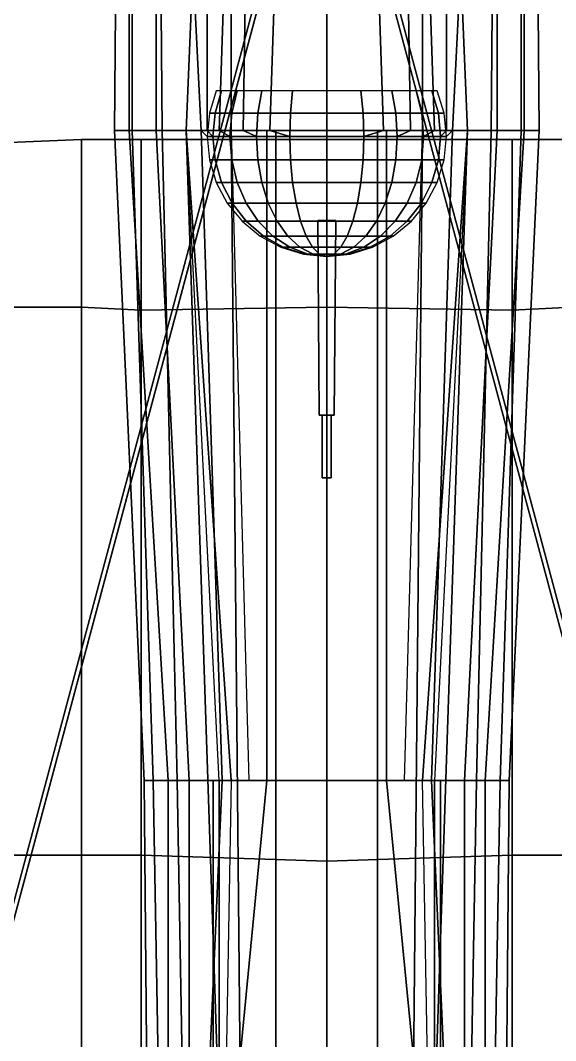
# Model space of a CAD drawing. Header units: millimetres. Extents: x -8.6 to 8.6, y -6.3 to 27.7.
# Drawn here: x -1.024 to 0.765, y 0.031 to 3.438 of the extents above; entities that cross this region are included whole.
import ezdxf

# ---------------------------------------------------------------- set-up
doc = ezdxf.new("R2010")
doc.units = ezdxf.units.MM
for name, color, linetype in [('guns', 1, 'Continuous'), ('hull_addons', 6, 'Continuous'), ('turret', 2, 'Continuous'), ('wing1', 5, 'Continuous'), ('wing2', 5, 'Continuous')]:
    doc.layers.add(name, color=color, linetype=linetype)

msp = doc.modelspace()

# ---------------------------------------------------------------- linework, layer by layer
for points in [[(-2.4529, -4.7558, 1.5292), (-2.4384, -4.7596, 1.5378), (0.0048, 4.3585, 1.7787), (-0.0097, 4.3626, 1.77)], [(-2.4384, -4.7596, 1.5205), (-2.4529, -4.7558, 1.5292), (-0.0097, 4.3626, 1.77), (0.0049, 4.3589, 1.7613)], [(2.3851, -4.522, 1.5205), (2.3707, -4.5261, 1.5292), (-0.0097, 4.3574, 1.77), (0.0048, 4.3615, 1.7613)], [(2.3707, -4.5261, 1.5292), (2.3852, -4.5224, 1.5378), (0.0049, 4.3611, 1.7787), (-0.0097, 4.3574, 1.77)], [(2.3852, -4.5224, 1.5378), (2.3851, -4.522, 1.5205), (0.0048, 4.3615, 1.7613), (0.0049, 4.3611, 1.7787)], [(-2.4384, -4.7596, 1.5378), (-2.4384, -4.7596, 1.5205), (0.0049, 4.3589, 1.7613), (0.0048, 4.3585, 1.7787)], [(-0.71, 3.07, -0.14), (-0.71, 3.07, -0.02), (-0.7, 4.27, -0.05), (-0.7, 4.27, -0.17)], [(-0.71, 3.07, -0.02), (-0.65, 3.07, 0.36), (-0.65, 4.27, 0.14), (-0.7, 4.27, -0.05)], [(-0.66, 3.07, -0.35), (-0.71, 3.07, -0.14), (-0.7, 4.27, -0.17), (-0.66, 4.27, -0.38)], [(-0.57, 3.07, -0.53), (-0.66, 3.07, -0.35), (-0.66, 4.27, -0.38), (-0.57, 4.27, -0.53)], [(-0.65, 3.07, 0.36), (-0.55, 3.07, 0.52), (-0.56, 4.27, 0.32), (-0.65, 4.27, 0.14)], [(-0.47, 3.07, -0.62), (-0.57, 3.07, -0.53), (-0.57, 4.27, -0.53), (-0.42, 4.27, -0.69)], [(-0.55, 3.07, 0.52), (-0.42, 3.07, 0.64), (-0.48, 4.27, 0.45), (-0.56, 4.27, 0.32)], [(-0.32, 3.07, -0.72), (-0.47, 3.07, -0.62), (-0.42, 4.27, -0.69), (-0.32, 4.27, -0.74)], [(0, 3.07, -0.72), (-0.32, 3.07, -0.72), (-0.32, 4.27, -0.74), (0, 4.27, -0.74)], [(0, 4.27, -0.74), (0.32, 4.27, -0.74), (0.32, 3.07, -0.72), (0, 3.07, -0.72)], [(0.32, 4.27, -0.74), (0.42, 4.27, -0.69), (0.47, 3.07, -0.62), (0.32, 3.07, -0.72)], [(0.56, 4.27, 0.32), (0.48, 4.27, 0.45), (0.42, 3.07, 0.64), (0.55, 3.07, 0.52)], [(0.42, 4.27, -0.69), (0.57, 4.27, -0.53), (0.57, 3.07, -0.53), (0.47, 3.07, -0.62)], [(0.65, 4.27, 0.14), (0.56, 4.27, 0.32), (0.55, 3.07, 0.52), (0.65, 3.07, 0.36)], [(0.57, 4.27, -0.53), (0.66, 4.27, -0.38), (0.66, 3.07, -0.35), (0.57, 3.07, -0.53)], [(0.7, 4.27, -0.05), (0.65, 4.27, 0.14), (0.65, 3.07, 0.36), (0.71, 3.07, -0.02)], [(0.66, 4.27, -0.38), (0.7, 4.27, -0.17), (0.71, 3.07, -0.14), (0.66, 3.07, -0.35)], [(0.7, 4.27, -0.17), (0.7, 4.27, -0.05), (0.71, 3.07, -0.02), (0.71, 3.07, -0.14)], [(-0.61, 0.9, 0.22), (-0.58, 0.9, 0.33), (-0.65, 3.07, 0.36), (-0.71, 3.07, -0.02)], [(-0.61, 0.9, -0.15), (-0.61, 0.9, 0.22), (-0.71, 3.07, -0.02), (-0.71, 3.07, -0.14)], [(-0.53, 0.9, -0.25), (-0.61, 0.9, -0.15), (-0.71, 3.07, -0.14), (-0.66, 3.07, -0.35)], [(-0.46, 0.9, -0.36), (-0.53, 0.9, -0.25), (-0.66, 3.07, -0.35), (-0.57, 3.07, -0.53)], [(-0.58, 0.9, 0.33), (-0.5, 0.9, 0.45), (-0.55, 3.07, 0.52), (-0.65, 3.07, 0.36)], [(-0.32, 0.9, -0.44), (-0.46, 0.9, -0.36), (-0.57, 3.07, -0.53), (-0.47, 3.07, -0.62)], [(-0.5, 0.9, 0.45), (-0.35, 0.9, 0.61), (-0.42, 3.07, 0.64), (-0.55, 3.07, 0.52)], [(-0.26, 0.9, -0.52), (-0.32, 0.9, -0.44), (-0.47, 3.07, -0.62), (-0.32, 3.07, -0.72)], [(-0.2, 3.07, 0.67), (-0.42, 3.07, 0.64), (-0.35, 0.9, 0.61), (-0.2, 0.9, 0.67)], [(0, 3.07, 0.71), (-0.2, 3.07, 0.67), (-0.2, 0.9, 0.67), (0, 0.9, 0.71)], [(0, 0.9, 0.71), (0.2, 0.9, 0.67), (0.2, 3.07, 0.67), (0, 3.07, 0.71)], [(0.2, 0.9, 0.67), (0.35, 0.9, 0.61), (0.42, 3.07, 0.64), (0.2, 3.07, 0.67)], [(0.32, 3.07, -0.72), (0.47, 3.07, -0.62), (0.32, 0.9, -0.44), (0.26, 0.9, -0.52)], [(0.47, 3.07, -0.62), (0.57, 3.07, -0.53), (0.46, 0.9, -0.36), (0.32, 0.9, -0.44)], [(0.55, 3.07, 0.52), (0.42, 3.07, 0.64), (0.35, 0.9, 0.61), (0.5, 0.9, 0.45)], [(0.57, 3.07, -0.53), (0.66, 3.07, -0.35), (0.53, 0.9, -0.25), (0.46, 0.9, -0.36)], [(0.65, 3.07, 0.36), (0.55, 3.07, 0.52), (0.5, 0.9, 0.45), (0.58, 0.9, 0.33)], [(0.66, 3.07, -0.35), (0.71, 3.07, -0.14), (0.61, 0.9, -0.15), (0.53, 0.9, -0.25)], [(0.71, 3.07, -0.02), (0.65, 3.07, 0.36), (0.58, 0.9, 0.33), (0.61, 0.9, 0.22)], [(0.71, 3.07, -0.14), (0.71, 3.07, -0.02), (0.61, 0.9, 0.22), (0.61, 0.9, -0.15)], [(-0.53, -0.23, -0.21), (-0.6, -0.23), (-0.61, 0.9, -0.15), (-0.53, 0.9, -0.25)], [(-0.6, -0.23), (-0.6, -0.23, 0.18), (-0.61, 0.9, 0.22), (-0.61, 0.9, -0.15)], [(-0.6, -0.23, 0.18), (-0.56, -0.23, 0.3), (-0.58, 0.9, 0.33), (-0.61, 0.9, 0.22)], [(-0.56, -0.23, 0.3), (-0.48, -0.23, 0.45), (-0.5, 0.9, 0.45), (-0.58, 0.9, 0.33)], [(-0.46, -0.23, -0.3), (-0.53, -0.23, -0.21), (-0.53, 0.9, -0.25), (-0.46, 0.9, -0.36)], [(-0.48, -0.23, 0.45), (-0.4, -0.23, 0.53), (-0.35, 0.9, 0.61), (-0.5, 0.9, 0.45)], [(-0.34, -0.23, -0.42), (-0.46, -0.23, -0.3), (-0.46, 0.9, -0.36), (-0.32, 0.9, -0.44)], [(-0.2, 0.9, 0.67), (-0.35, 0.9, 0.61), (-0.4, -0.23, 0.53), (-0.31, -0.23, 0.59)], [(0, 0.9, 0.71), (-0.2, 0.9, 0.67), (-0.31, -0.23, 0.59), (0, -0.23, 0.59)], [(0, -0.23, 0.59), (0.31, -0.23, 0.59), (0.2, 0.9, 0.67), (0, 0.9, 0.71)], [(0.31, -0.23, 0.59), (0.4, -0.23, 0.53), (0.35, 0.9, 0.61), (0.2, 0.9, 0.67)], [(0.32, 0.9, -0.44), (0.46, 0.9, -0.36), (0.46, -0.23, -0.3), (0.34, -0.23, -0.42)], [(0.5, 0.9, 0.45), (0.35, 0.9, 0.61), (0.4, -0.23, 0.53), (0.48, -0.23, 0.45)], [(0.46, 0.9, -0.36), (0.53, 0.9, -0.25), (0.53, -0.23, -0.21), (0.46, -0.23, -0.3)], [(0.58, 0.9, 0.33), (0.5, 0.9, 0.45), (0.48, -0.23, 0.45), (0.56, -0.23, 0.3)], [(0.53, 0.9, -0.25), (0.61, 0.9, -0.15), (0.6, -0.23), (0.53, -0.23, -0.21)], [(0.61, 0.9, 0.22), (0.58, 0.9, 0.33), (0.56, -0.23, 0.3), (0.6, -0.23, 0.18)], [(0.61, 0.9, -0.15), (0.61, 0.9, 0.22), (0.6, -0.23, 0.18), (0.6, -0.23)]]:
    msp.add_3dface(points)
at = {"layer": 'guns'}
for points in [[(0, 2.12, 0.785), (-0.025, 2.12, 0.81), (-0.03, 2.77, 0.81), (0, 2.77, 0.78)], [(-0.025, 2.12, 0.81), (0, 2.12, 0.835), (0, 2.77, 0.84), (-0.03, 2.77, 0.81)], [(0.025, 2.12, 0.81), (0, 2.12, 0.785), (0, 2.77, 0.78), (0.03, 2.77, 0.81)], [(0, 2.12, 0.835), (0.025, 2.12, 0.81), (0.03, 2.77, 0.81), (0, 2.77, 0.84)], [(0, 2.12, 0.835), (-0.025, 2.12, 0.81), (0, 2.12, 0.785), (0.025, 2.12, 0.81)], [(0, 2.12, 0.835), (-0.015, 2.12, 0.82), (-0.015, 1.91, 0.82), (0, 1.91, 0.835)], [(-0.015, 2.12, 0.82), (0, 2.12, 0.805), (0, 1.91, 0.805), (-0.015, 1.91, 0.82)], [(0.015, 2.12, 0.82), (0, 2.12, 0.835), (0, 1.91, 0.835), (0.015, 1.91, 0.82)], [(0, 2.12, 0.805), (0.015, 2.12, 0.82), (0.015, 1.91, 0.82), (0, 1.91, 0.805)], [(0, 1.91, 0.835), (-0.015, 1.91, 0.82), (0, 1.91, 0.805), (0.015, 1.91, 0.82)]]:
    msp.add_3dface(points, dxfattribs=at)
at = {"layer": 'hull_addons'}
for points in [[(-0.4, 4.27, 0.67), (-0.48, 4.27, 0.45), (-0.42, 3.07, 0.47), (-0.4, 3.07, 0.72)], [(-0.32, 4.27, 0.89), (-0.4, 4.27, 0.67), (-0.4, 3.07, 0.72), (-0.36, 3.07, 0.83)], [(-0.26, 4.27, 0.95), (-0.32, 4.27, 0.89), (-0.36, 3.07, 0.83), (-0.28, 3.07, 0.96)], [(-0.15, 4.27, 0.99), (-0.26, 4.27, 0.95), (-0.28, 3.07, 0.96), (-0.19, 3.07, 1.01)], [(0, 4.27, 1), (-0.15, 4.27, 0.99), (-0.19, 3.07, 1.01), (0, 3.07, 1.06)], [(0, 3.07, 1.06), (0.19, 3.07, 1.01), (0.15, 4.27, 0.99), (0, 4.27, 1)], [(0.19, 3.07, 1.01), (0.28, 3.07, 0.96), (0.26, 4.27, 0.95), (0.15, 4.27, 0.99)], [(0.28, 3.07, 0.96), (0.36, 3.07, 0.83), (0.32, 4.27, 0.89), (0.26, 4.27, 0.95)], [(0.36, 3.07, 0.83), (0.4, 3.07, 0.72), (0.4, 4.27, 0.67), (0.32, 4.27, 0.89)], [(0.4, 3.07, 0.72), (0.42, 3.07, 0.47), (0.48, 4.27, 0.45), (0.4, 4.27, 0.67)], [(-0.33, -1.13, -0.67), (-0.36, -1.13, -0.5), (-0.36, 0.9, -0.5), (-0.47, 3.07, -0.62)], [(-0.28, -1.13, -0.71), (-0.33, -1.13, -0.67), (-0.47, 3.07, -0.62), (-0.32, 3.07, -0.72)], [(-0.4, 3.07, 0.72), (-0.42, 3.07, 0.47), (-0.4, 3.05, 0.65), (-0.3804, 3.05, 0.7736)], [(-0.36, 3.07, 0.83), (-0.4, 3.07, 0.72), (-0.3804, 3.05, 0.7736), (-0.3236, 3.05, 0.8851)], [(-0.28, 3.07, 0.96), (-0.36, 3.07, 0.83), (-0.3236, 3.05, 0.8851), (-0.2351, 3.05, 0.9736)], [(-0.17, -1.13, -0.72), (-0.28, -1.13, -0.71), (-0.32, 3.07, -0.72), (-0.17, 3.07, -0.72)], [(-0.19, 3.07, 1.01), (-0.28, 3.07, 0.96), (-0.2351, 3.05, 0.9736), (-0.1236, 3.05, 1.0304)], [(0, 3.07, 1.06), (-0.19, 3.07, 1.01), (-0.1236, 3.05, 1.0304), (0, 3.05, 1.05)], [(-0.17, 3.07, -0.72), (0.17, 3.07, -0.72), (0.17, -1.13, -0.72), (-0.17, -1.13, -0.72)], [(0, 3.05, 1.05), (0.1236, 3.05, 1.0304), (0.19, 3.07, 1.01), (0, 3.07, 1.06)], [(0.1236, 3.05, 1.0304), (0.2351, 3.05, 0.9736), (0.28, 3.07, 0.96), (0.19, 3.07, 1.01)], [(0.17, 3.07, -0.72), (0.32, 3.07, -0.72), (0.28, -1.13, -0.71), (0.17, -1.13, -0.72)], [(0.2351, 3.05, 0.9736), (0.3236, 3.05, 0.8851), (0.36, 3.07, 0.83), (0.28, 3.07, 0.96)], [(0.32, 3.07, -0.72), (0.47, 3.07, -0.62), (0.33, -1.13, -0.67), (0.28, -1.13, -0.71)], [(0.3236, 3.05, 0.8851), (0.3804, 3.05, 0.7736), (0.4, 3.07, 0.72), (0.36, 3.07, 0.83)], [(0.47, 3.07, -0.62), (0.36, 0.9, -0.5), (0.36, -1.13, -0.5), (0.33, -1.13, -0.67)], [(0.3804, 3.05, 0.7736), (0.4, 3.05, 0.65), (0.42, 3.07, 0.47), (0.4, 3.07, 0.72)], [(-0.38, -1.13, -0.43), (-0.46, -1.13, -0.3), (-0.46, 0.9, -0.3), (-0.38, 0.9, -0.43)], [(-0.36, -1.13, -0.5), (-0.38, -1.13, -0.43), (-0.38, 0.9, -0.43), (-0.36, 0.9, -0.5)], [(0.36, 0.9, -0.5), (0.38, 0.9, -0.43), (0.38, -1.13, -0.43), (0.36, -1.13, -0.5)], [(0.38, 0.9, -0.43), (0.46, 0.9, -0.3), (0.46, -1.13, -0.3), (0.38, -1.13, -0.43)]]:
    msp.add_3dface(points, dxfattribs=at)
at = {"layer": 'turret'}
for points in [[(-0.3696, 3.2031, 0.65), (-0.3923, 3.128, 0.65), (-0.3731, 3.128, 0.7712), (-0.3515, 3.2031, 0.7642)], [(-0.3515, 3.2031, 0.7642), (-0.3731, 3.128, 0.7712), (-0.3174, 3.128, 0.8806), (-0.299, 3.2031, 0.8672)], [(-0.299, 3.2031, 0.8672), (-0.3174, 3.128, 0.8806), (-0.2306, 3.128, 0.9674), (-0.2172, 3.2031, 0.949)], [(-0.2172, 3.2031, 0.949), (-0.2306, 3.128, 0.9674), (-0.1212, 3.128, 1.0231), (-0.1142, 3.2031, 1.0015)], [(-0.1142, 3.2031, 1.0015), (-0.1212, 3.128, 1.0231), (0, 3.128, 1.0423), (0, 3.2031, 1.0196)], [(0, 3.2031, 1.0196), (0, 3.128, 1.0423), (0.1212, 3.128, 1.0231), (0.1142, 3.2031, 1.0015)], [(0.1142, 3.2031, 1.0015), (0.1212, 3.128, 1.0231), (0.2306, 3.128, 0.9674), (0.2172, 3.2031, 0.949)], [(0.2172, 3.2031, 0.949), (0.2306, 3.128, 0.9674), (0.3174, 3.128, 0.8806), (0.299, 3.2031, 0.8672)], [(0.299, 3.2031, 0.8672), (0.3174, 3.128, 0.8806), (0.3731, 3.128, 0.7712), (0.3515, 3.2031, 0.7642)], [(0.3515, 3.2031, 0.7642), (0.3731, 3.128, 0.7712), (0.3923, 3.128, 0.65), (0.3696, 3.2031, 0.65)], [(-0.3923, 3.128, 0.65), (-0.4, 3.05, 0.65), (-0.3804, 3.05, 0.7736), (-0.3731, 3.128, 0.7712)], [(-0.3731, 3.128, 0.7712), (-0.3804, 3.05, 0.7736), (-0.3236, 3.05, 0.8851), (-0.3174, 3.128, 0.8806)], [(-0.3174, 3.128, 0.8806), (-0.3236, 3.05, 0.8851), (-0.2351, 3.05, 0.9736), (-0.2306, 3.128, 0.9674)], [(-0.2306, 3.128, 0.9674), (-0.2351, 3.05, 0.9736), (-0.1236, 3.05, 1.0304), (-0.1212, 3.128, 1.0231)], [(-0.1212, 3.128, 1.0231), (-0.1236, 3.05, 1.0304), (0, 3.05, 1.05), (0, 3.128, 1.0423)], [(0, 3.128, 1.0423), (0, 3.05, 1.05), (0.1236, 3.05, 1.0304), (0.1212, 3.128, 1.0231)], [(0.1212, 3.128, 1.0231), (0.1236, 3.05, 1.0304), (0.2351, 3.05, 0.9736), (0.2306, 3.128, 0.9674)], [(0.2306, 3.128, 0.9674), (0.2351, 3.05, 0.9736), (0.3236, 3.05, 0.8851), (0.3174, 3.128, 0.8806)], [(0.3174, 3.128, 0.8806), (0.3236, 3.05, 0.8851), (0.3804, 3.05, 0.7736), (0.3731, 3.128, 0.7712)], [(0.3731, 3.128, 0.7712), (0.3804, 3.05, 0.7736), (0.4, 3.05, 0.65), (0.3923, 3.128, 0.65)], [(-0.4, 3.05, 0.65), (-0.3923, 2.972, 0.65), (-0.3731, 2.972, 0.7712), (-0.3804, 3.05, 0.7736)], [(-0.3804, 3.05, 0.7736), (-0.3731, 2.972, 0.7712), (-0.3174, 2.972, 0.8806), (-0.3236, 3.05, 0.8851)], [(-0.3236, 3.05, 0.8851), (-0.3174, 2.972, 0.8806), (-0.2306, 2.972, 0.9674), (-0.2351, 3.05, 0.9736)], [(-0.2351, 3.05, 0.9736), (-0.2306, 2.972, 0.9674), (-0.1212, 2.972, 1.0231), (-0.1236, 3.05, 1.0304)], [(-0.1236, 3.05, 1.0304), (-0.1212, 2.972, 1.0231), (0, 2.972, 1.0423), (0, 3.05, 1.05)], [(0, 3.05, 1.05), (0, 2.972, 1.0423), (0.1212, 2.972, 1.0231), (0.1236, 3.05, 1.0304)], [(0.1236, 3.05, 1.0304), (0.1212, 2.972, 1.0231), (0.2306, 2.972, 0.9674), (0.2351, 3.05, 0.9736)], [(0.2351, 3.05, 0.9736), (0.2306, 2.972, 0.9674), (0.3174, 2.972, 0.8806), (0.3236, 3.05, 0.8851)], [(0.3236, 3.05, 0.8851), (0.3174, 2.972, 0.8806), (0.3731, 2.972, 0.7712), (0.3804, 3.05, 0.7736)], [(0.3804, 3.05, 0.7736), (0.3731, 2.972, 0.7712), (0.3923, 2.972, 0.65), (0.4, 3.05, 0.65)], [(-0.3923, 2.972, 0.65), (-0.3696, 2.8969, 0.65), (-0.3515, 2.8969, 0.7642), (-0.3731, 2.972, 0.7712)], [(-0.3731, 2.972, 0.7712), (-0.3515, 2.8969, 0.7642), (-0.299, 2.8969, 0.8672), (-0.3174, 2.972, 0.8806)], [(-0.3174, 2.972, 0.8806), (-0.299, 2.8969, 0.8672), (-0.2172, 2.8969, 0.949), (-0.2306, 2.972, 0.9674)], [(-0.2306, 2.972, 0.9674), (-0.2172, 2.8969, 0.949), (-0.1142, 2.8969, 1.0015), (-0.1212, 2.972, 1.0231)], [(-0.1212, 2.972, 1.0231), (-0.1142, 2.8969, 1.0015), (0, 2.8969, 1.0196), (0, 2.972, 1.0423)], [(0, 2.972, 1.0423), (0, 2.8969, 1.0196), (0.1142, 2.8969, 1.0015), (0.1212, 2.972, 1.0231)], [(0.1212, 2.972, 1.0231), (0.1142, 2.8969, 1.0015), (0.2172, 2.8969, 0.949), (0.2306, 2.972, 0.9674)], [(0.2306, 2.972, 0.9674), (0.2172, 2.8969, 0.949), (0.299, 2.8969, 0.8672), (0.3174, 2.972, 0.8806)], [(0.3174, 2.972, 0.8806), (0.299, 2.8969, 0.8672), (0.3515, 2.8969, 0.7642), (0.3731, 2.972, 0.7712)], [(0.3731, 2.972, 0.7712), (0.3515, 2.8969, 0.7642), (0.3696, 2.8969, 0.65), (0.3923, 2.972, 0.65)], [(-0.3696, 2.8969, 0.65), (-0.3326, 2.8278, 0.65), (-0.3163, 2.8278, 0.7528), (-0.3515, 2.8969, 0.7642)], [(-0.3515, 2.8969, 0.7642), (-0.3163, 2.8278, 0.7528), (-0.2691, 2.8278, 0.8455), (-0.299, 2.8969, 0.8672)], [(-0.299, 2.8969, 0.8672), (-0.2691, 2.8278, 0.8455), (-0.1955, 2.8278, 0.9191), (-0.2172, 2.8969, 0.949)], [(-0.2172, 2.8969, 0.949), (-0.1955, 2.8278, 0.9191), (-0.1028, 2.8278, 0.9663), (-0.1142, 2.8969, 1.0015)], [(-0.1142, 2.8969, 1.0015), (-0.1028, 2.8278, 0.9663), (0, 2.8278, 0.9826), (0, 2.8969, 1.0196)], [(0, 2.8969, 1.0196), (0, 2.8278, 0.9826), (0.1028, 2.8278, 0.9663), (0.1142, 2.8969, 1.0015)], [(0.1142, 2.8969, 1.0015), (0.1028, 2.8278, 0.9663), (0.1955, 2.8278, 0.9191), (0.2172, 2.8969, 0.949)], [(0.2172, 2.8969, 0.949), (0.1955, 2.8278, 0.9191), (0.2691, 2.8278, 0.8455), (0.299, 2.8969, 0.8672)], [(0.299, 2.8969, 0.8672), (0.2691, 2.8278, 0.8455), (0.3163, 2.8278, 0.7528), (0.3515, 2.8969, 0.7642)], [(0.3515, 2.8969, 0.7642), (0.3163, 2.8278, 0.7528), (0.3326, 2.8278, 0.65), (0.3696, 2.8969, 0.65)], [(-0.3326, 2.8278, 0.65), (-0.2828, 2.7672, 0.65), (-0.269, 2.7672, 0.7374), (-0.3163, 2.8278, 0.7528)], [(-0.3163, 2.8278, 0.7528), (-0.269, 2.7672, 0.7374), (-0.2288, 2.7672, 0.8163), (-0.2691, 2.8278, 0.8455)], [(-0.2691, 2.8278, 0.8455), (-0.2288, 2.7672, 0.8163), (-0.1663, 2.7672, 0.8788), (-0.1955, 2.8278, 0.9191)], [(-0.1955, 2.8278, 0.9191), (-0.1663, 2.7672, 0.8788), (-0.0874, 2.7672, 0.919), (-0.1028, 2.8278, 0.9663)], [(-0.1028, 2.8278, 0.9663), (-0.0874, 2.7672, 0.919), (0, 2.7672, 0.9328), (0, 2.8278, 0.9826)], [(0, 2.8278, 0.9826), (0, 2.7672, 0.9328), (0.0874, 2.7672, 0.919), (0.1028, 2.8278, 0.9663)], [(0.1028, 2.8278, 0.9663), (0.0874, 2.7672, 0.919), (0.1663, 2.7672, 0.8788), (0.1955, 2.8278, 0.9191)], [(0.1955, 2.8278, 0.9191), (0.1663, 2.7672, 0.8788), (0.2288, 2.7672, 0.8163), (0.2691, 2.8278, 0.8455)], [(0.2691, 2.8278, 0.8455), (0.2288, 2.7672, 0.8163), (0.269, 2.7672, 0.7374), (0.3163, 2.8278, 0.7528)], [(0.3163, 2.8278, 0.7528), (0.269, 2.7672, 0.7374), (0.2828, 2.7672, 0.65), (0.3326, 2.8278, 0.65)], [(-0.2828, 2.7672, 0.65), (-0.2222, 2.7174, 0.65), (-0.2114, 2.7174, 0.7187), (-0.269, 2.7672, 0.7374)], [(-0.269, 2.7672, 0.7374), (-0.2114, 2.7174, 0.7187), (-0.1798, 2.7174, 0.7806), (-0.2288, 2.7672, 0.8163)], [(-0.2288, 2.7672, 0.8163), (-0.1798, 2.7174, 0.7806), (-0.1306, 2.7174, 0.8298), (-0.1663, 2.7672, 0.8788)], [(-0.1663, 2.7672, 0.8788), (-0.1306, 2.7174, 0.8298), (-0.0687, 2.7174, 0.8614), (-0.0874, 2.7672, 0.919)], [(-0.0874, 2.7672, 0.919), (-0.0687, 2.7174, 0.8614), (0, 2.7174, 0.8722), (0, 2.7672, 0.9328)], [(0, 2.7672, 0.9328), (0, 2.7174, 0.8722), (0.0687, 2.7174, 0.8614), (0.0874, 2.7672, 0.919)], [(0.0874, 2.7672, 0.919), (0.0687, 2.7174, 0.8614), (0.1306, 2.7174, 0.8298), (0.1663, 2.7672, 0.8788)], [(0.1663, 2.7672, 0.8788), (0.1306, 2.7174, 0.8298), (0.1798, 2.7174, 0.7806), (0.2288, 2.7672, 0.8163)], [(0.2288, 2.7672, 0.8163), (0.1798, 2.7174, 0.7806), (0.2114, 2.7174, 0.7187), (0.269, 2.7672, 0.7374)], [(0.269, 2.7672, 0.7374), (0.2114, 2.7174, 0.7187), (0.2222, 2.7174, 0.65), (0.2828, 2.7672, 0.65)], [(-0.2222, 2.7174, 0.65), (-0.1531, 2.6804, 0.65), (-0.1456, 2.6804, 0.6973), (-0.2114, 2.7174, 0.7187)], [(-0.2114, 2.7174, 0.7187), (-0.1456, 2.6804, 0.6973), (-0.1238, 2.6804, 0.74), (-0.1798, 2.7174, 0.7806)], [(-0.1798, 2.7174, 0.7806), (-0.1238, 2.6804, 0.74), (-0.09, 2.6804, 0.7738), (-0.1306, 2.7174, 0.8298)], [(-0.1306, 2.7174, 0.8298), (-0.09, 2.6804, 0.7738), (-0.0473, 2.6804, 0.7956), (-0.0687, 2.7174, 0.8614)], [(-0.0687, 2.7174, 0.8614), (-0.0473, 2.6804, 0.7956), (0, 2.6804, 0.8031), (0, 2.7174, 0.8722)], [(0, 2.7174, 0.8722), (0, 2.6804, 0.8031), (0.0473, 2.6804, 0.7956), (0.0687, 2.7174, 0.8614)], [(0.0687, 2.7174, 0.8614), (0.0473, 2.6804, 0.7956), (0.09, 2.6804, 0.7738), (0.1306, 2.7174, 0.8298)], [(0.1306, 2.7174, 0.8298), (0.09, 2.6804, 0.7738), (0.1238, 2.6804, 0.74), (0.1798, 2.7174, 0.7806)], [(0.1798, 2.7174, 0.7806), (0.1238, 2.6804, 0.74), (0.1456, 2.6804, 0.6973), (0.2114, 2.7174, 0.7187)], [(0.2114, 2.7174, 0.7187), (0.1456, 2.6804, 0.6973), (0.1531, 2.6804, 0.65), (0.2222, 2.7174, 0.65)], [(-0.1531, 2.6804, 0.65), (-0.078, 2.6577, 0.65), (-0.0742, 2.6577, 0.6741), (-0.1456, 2.6804, 0.6973)], [(-0.1456, 2.6804, 0.6973), (-0.0742, 2.6577, 0.6741), (-0.0631, 2.6577, 0.6959), (-0.1238, 2.6804, 0.74)], [(-0.1238, 2.6804, 0.74), (-0.0631, 2.6577, 0.6959), (-0.0459, 2.6577, 0.7131), (-0.09, 2.6804, 0.7738)], [(-0.09, 2.6804, 0.7738), (-0.0459, 2.6577, 0.7131), (-0.0241, 2.6577, 0.7242), (-0.0473, 2.6804, 0.7956)], [(-0.078, 2.6577, 0.65), (0, 2.65, 0.65), (0, 2.65, 0.65), (-0.0742, 2.6577, 0.6741)], [(-0.0742, 2.6577, 0.6741), (0, 2.65, 0.65), (0, 2.65, 0.65), (-0.0631, 2.6577, 0.6959)], [(-0.0631, 2.6577, 0.6959), (0, 2.65, 0.65), (0, 2.65, 0.65), (-0.0459, 2.6577, 0.7131)], [(-0.0473, 2.6804, 0.7956), (-0.0241, 2.6577, 0.7242), (0, 2.6577, 0.728), (0, 2.6804, 0.8031)], [(-0.0459, 2.6577, 0.7131), (0, 2.65, 0.65), (0, 2.65, 0.65), (-0.0241, 2.6577, 0.7242)], [(-0.0241, 2.6577, 0.7242), (0, 2.65, 0.65), (0, 2.65, 0.65), (0, 2.6577, 0.728)], [(0, 2.6804, 0.8031), (0, 2.6577, 0.728), (0.0241, 2.6577, 0.7242), (0.0473, 2.6804, 0.7956)], [(0, 2.6577, 0.728), (0, 2.65, 0.65), (0, 2.65, 0.65), (0.0241, 2.6577, 0.7242)], [(0.0241, 2.6577, 0.7242), (0, 2.65, 0.65), (0, 2.65, 0.65), (0.0459, 2.6577, 0.7131)], [(0.0459, 2.6577, 0.7131), (0, 2.65, 0.65), (0, 2.65, 0.65), (0.0631, 2.6577, 0.6959)], [(0.0631, 2.6577, 0.6959), (0, 2.65, 0.65), (0, 2.65, 0.65), (0.0742, 2.6577, 0.6741)], [(0.0742, 2.6577, 0.6741), (0, 2.65, 0.65), (0, 2.65, 0.65), (0.078, 2.6577, 0.65)], [(0.0473, 2.6804, 0.7956), (0.0241, 2.6577, 0.7242), (0.0459, 2.6577, 0.7131), (0.09, 2.6804, 0.7738)], [(0.09, 2.6804, 0.7738), (0.0459, 2.6577, 0.7131), (0.0631, 2.6577, 0.6959), (0.1238, 2.6804, 0.74)], [(0.1238, 2.6804, 0.74), (0.0631, 2.6577, 0.6959), (0.0742, 2.6577, 0.6741), (0.1456, 2.6804, 0.6973)], [(0.1456, 2.6804, 0.6973), (0.0742, 2.6577, 0.6741), (0.078, 2.6577, 0.65), (0.1531, 2.6804, 0.65)]]:
    msp.add_3dface(points, dxfattribs=at)
at = {"layer": 'wing1'}
for points in [[(-1.06, 2.48, 0.07), (-0.82, 2.48, 0.07), (-0.82, 3.04, -0.2), (-1.06, 3.03, -0.2)], [(-1.06, 3.03, -0.2), (-0.82, 3.04, -0.2), (-0.82, 2.48, -0.45), (-1.06, 2.48, -0.46)], [(-0.82, 2.48, 0.07), (-0.62, 2.47, 0.08), (-0.62, 3.04, -0.2), (-0.82, 3.04, -0.2)], [(-0.82, 3.04, -0.2), (-0.62, 3.04, -0.2), (-0.62, 2.47, -0.45), (-0.82, 2.48, -0.45)], [(-0.62, 2.47, 0.08), (0, 2.48, 0.15), (0, 3.04, -0.2), (-0.62, 3.04, -0.2)], [(-0.62, 3.04, -0.2), (0, 3.04, -0.2), (0, 2.48, -0.46), (-0.62, 2.47, -0.45)], [(-1.06, 0.65, 0.07), (-0.82, 0.65, 0.07), (-0.82, 2.48, 0.07), (-1.06, 2.48, 0.07)], [(-0.82, 2.48, -0.45), (-0.82, 0.65, -0.45), (-1.06, 0.65, -0.46), (-1.06, 2.48, -0.46)], [(-0.82, 0.65, 0.07), (-0.62, 0.65, 0.08), (-0.62, 2.47, 0.08), (-0.82, 2.48, 0.07)], [(-0.62, 2.47, -0.45), (-0.62, 0.65, -0.45), (-0.82, 0.65, -0.45), (-0.82, 2.48, -0.45)], [(-0.62, 0.65, 0.08), (0, 0.63, 0.15), (0, 2.48, 0.15), (-0.62, 2.47, 0.08)], [(0, 2.48, -0.46), (0, 0.63, -0.46), (-0.62, 0.65, -0.45), (-0.62, 2.47, -0.45)], [(-1.06, -0.26, -0.2), (-0.82, -0.38, -0.2), (-0.82, 0.65, 0.07), (-1.06, 0.65, 0.07)], [(-1.06, 0.65, -0.46), (-0.82, 0.65, -0.45), (-0.82, -0.38, -0.2), (-1.06, -0.26, -0.2)], [(-0.82, -0.38, -0.2), (-0.62, -0.71, -0.2), (-0.62, 0.65, 0.08), (-0.82, 0.65, 0.07)], [(-0.82, 0.65, -0.45), (-0.62, 0.65, -0.45), (-0.62, -0.71, -0.2), (-0.82, -0.38, -0.2)], [(-0.62, -0.71, -0.2), (0, -0.71, -0.2), (0, 0.63, 0.15), (-0.62, 0.65, 0.08)], [(-0.62, 0.65, -0.45), (0, 0.63, -0.46), (0, -0.71, -0.2), (-0.62, -0.71, -0.2)]]:
    msp.add_3dface(points, dxfattribs=at)
at = {"layer": 'wing2'}
for points in [[(0.62, 3.04, -0.2), (0, 3.04, -0.2), (0, 2.48, -0.46), (0.62, 2.47, -0.45)], [(0.62, 2.47, 0.08), (0, 2.48, 0.15), (0, 3.04, -0.2), (0.62, 3.04, -0.2)], [(0.82, 3.04, -0.2), (0.62, 3.04, -0.2), (0.62, 2.47, -0.45), (0.82, 2.48, -0.45)], [(0.82, 2.48, 0.07), (0.62, 2.47, 0.08), (0.62, 3.04, -0.2), (0.82, 3.04, -0.2)], [(0, 2.48, -0.46), (0, 0.63, -0.46), (0.62, 0.65, -0.45), (0.62, 2.47, -0.45)], [(0.62, 0.65, 0.08), (0, 0.63, 0.15), (0, 2.48, 0.15), (0.62, 2.47, 0.08)], [(0.62, 2.47, -0.45), (0.62, 0.65, -0.45), (0.82, 0.65, -0.45), (0.82, 2.48, -0.45)], [(0.82, 0.65, 0.07), (0.62, 0.65, 0.08), (0.62, 2.47, 0.08), (0.82, 2.48, 0.07)], [(0.62, -0.71, -0.2), (0, -0.71, -0.2), (0, 0.63, 0.15), (0.62, 0.65, 0.08)], [(0.62, 0.65, -0.45), (0, 0.63, -0.46), (0, -0.71, -0.2), (0.62, -0.71, -0.2)], [(0.82, -0.38, -0.2), (0.62, -0.71, -0.2), (0.62, 0.65, 0.08), (0.82, 0.65, 0.07)], [(0.82, 0.65, -0.45), (0.62, 0.65, -0.45), (0.62, -0.71, -0.2), (0.82, -0.38, -0.2)]]:
    msp.add_3dface(points, dxfattribs=at)

doc.saveas('drawing.dxf')
